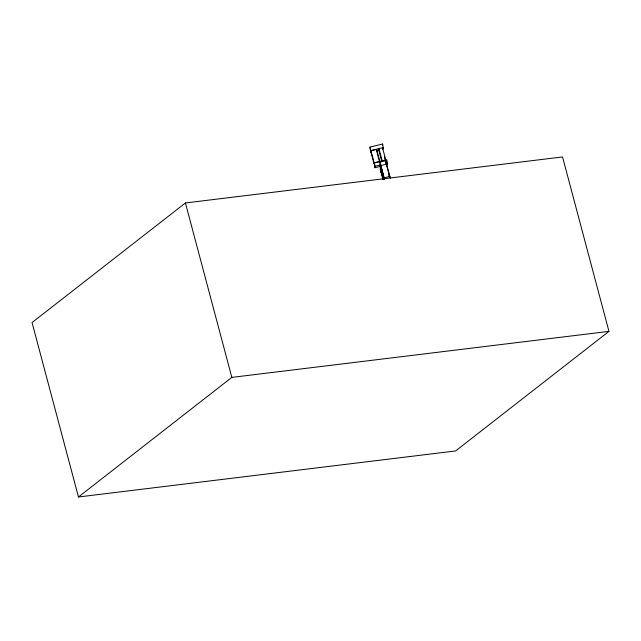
<?xml version="1.0" encoding="UTF-8"?>
<svg xmlns="http://www.w3.org/2000/svg" width="641" height="641" viewBox="0 0 641 641"><rect width="100%" height="100%" fill="white"/><g stroke="black" fill="none" stroke-linecap="round" stroke-linejoin="round"><path stroke-width="0.96" d="M390.321 178.126L385.69 160.723L380.001 162.141L379.977 165.426L380.89 168.871L380.914 165.578L386.603 164.168L386.595 165.811M381.163 172.701L381.187 169.408L380.273 165.971L380.249 169.256L382.917 179.288M384.159 179.464L384.175 177.821L389.864 176.403L389.856 177.325M385.674 163.191L385.69 160.723M370.009 147.085L370.754 152.045L370.009 147.085L382.645 144.025L383.398 148.992L382.933 147.27M380.762 166.315L374.929 167.726L375.097 166.203L370.939 150.795L376.628 149.417L379.881 161.66L374.2 163.03L374.096 163.984L370.835 151.741M382.477 145.547L382.645 144.025M382.332 149.249L382.493 147.726L385.754 159.97M387.565 164.673L386.819 159.705L374.176 162.758L374.929 167.726M185.417 202.965L32.05 322.543L78.458 496.975L455.583 450.952L608.95 331.373L562.542 156.941L185.417 202.965L231.834 377.389L78.458 496.975M370.923 150.523L383.566 147.47M376.588 150.635L379.504 149.93M375.097 166.203L380.93 164.793M385.794 163.623L387.733 163.151M231.834 377.389L608.95 331.373M384.336 156.781L385.081 159.601M386.603 165.09L389.832 177.453M388.823 174.616L389.576 177.437M382.196 160.827L378.943 148.584L378.775 150.106L381.78 161.404M380.001 162.141L384.632 179.536M380.906 166.508L384.167 178.743M376.523 150.371L379.528 161.668M384.143 178.871L381.139 167.573L383.887 178.855M381.171 169.937L383.671 179.352M381.163 170.867L383.414 179.336M381.171 171.772L383.174 179.304"/></g></svg>
